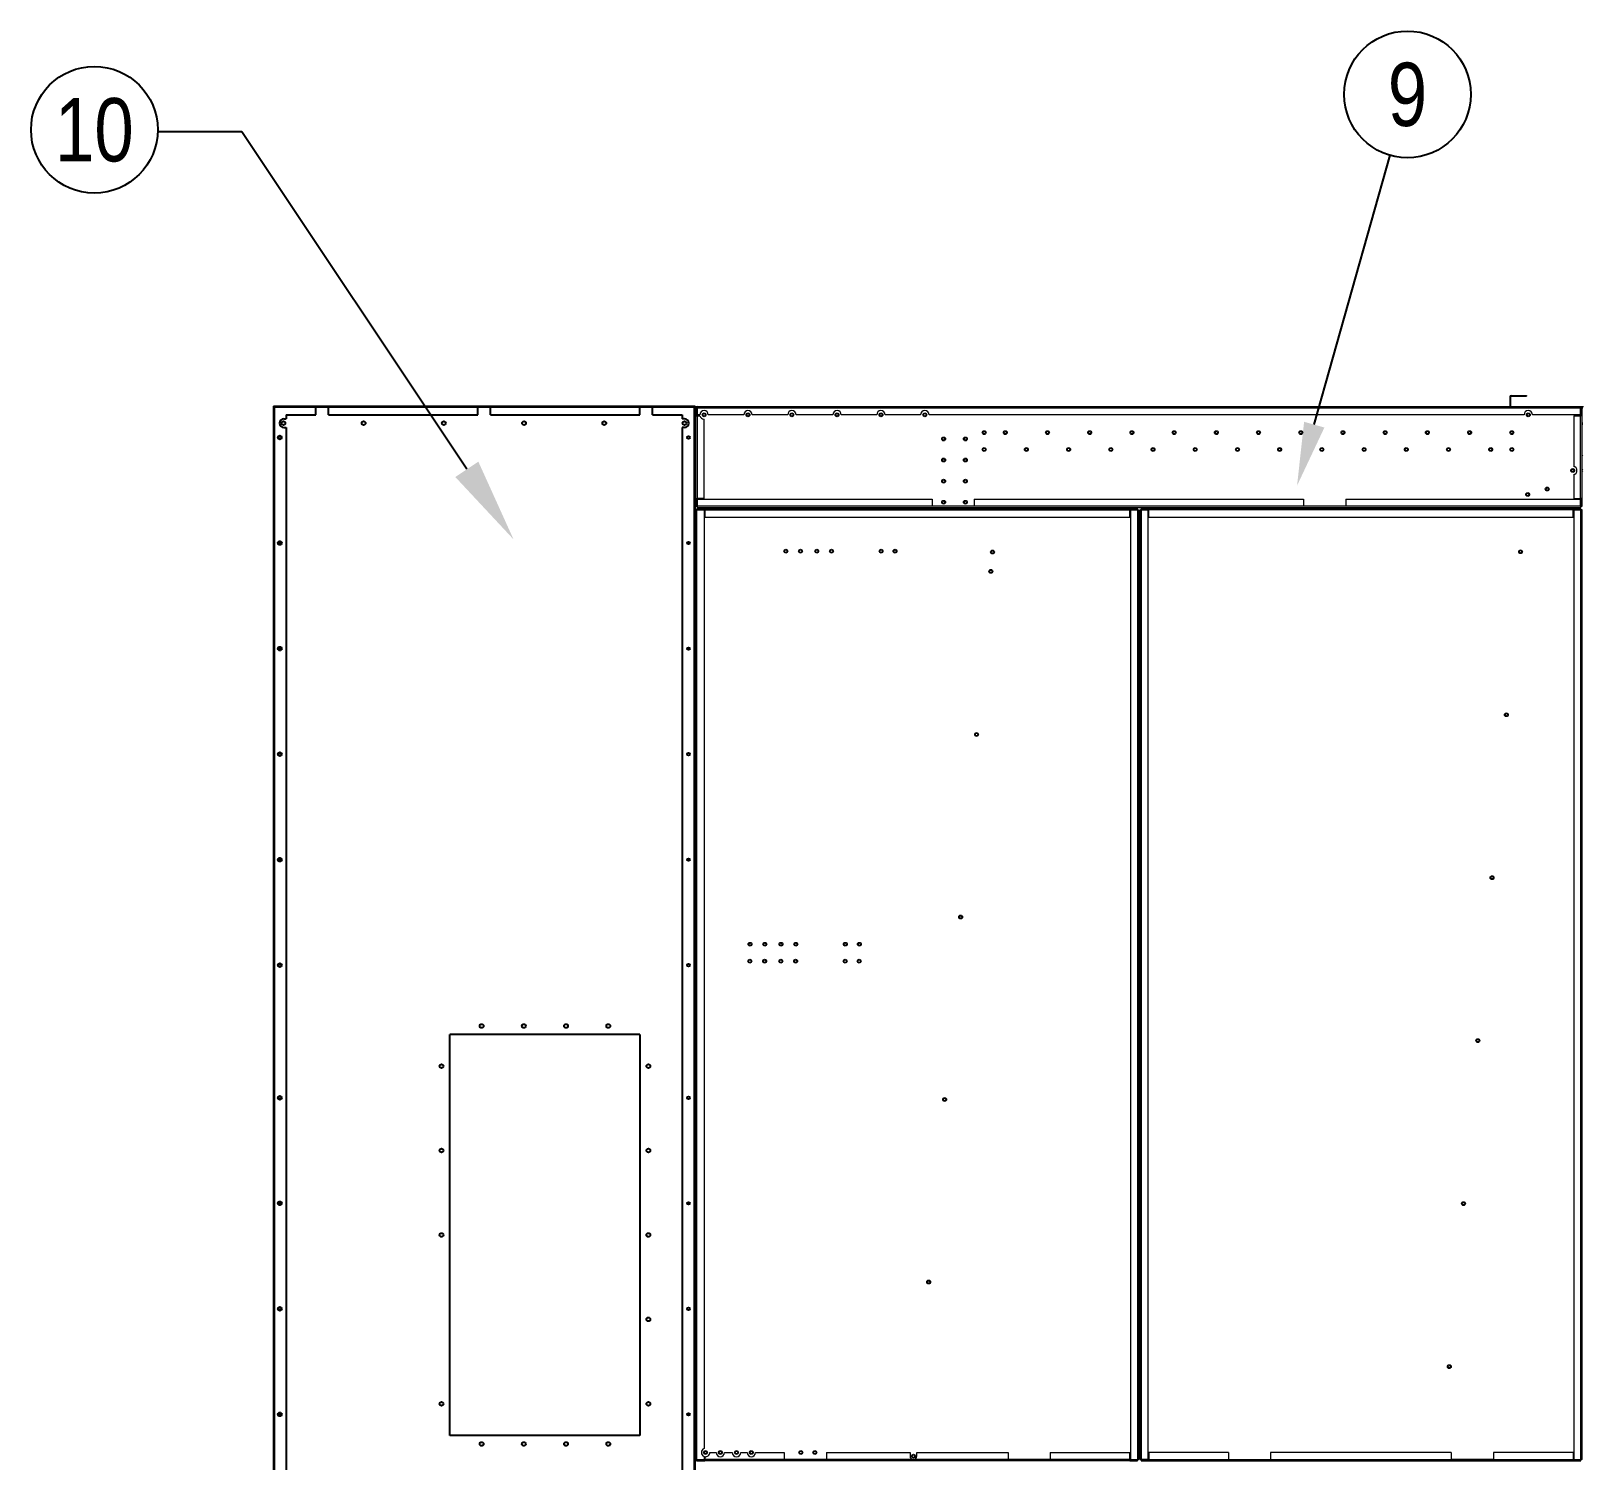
# Model space of a CAD drawing. Header units: millimetres. Extents: x -17070 to 45695, y -291348 to 34705.
# Drawn here: x 25307 to 28983, y 21994 to 25381 of the extents above; entities that cross this region are included whole.
import ezdxf
from ezdxf import colors
from ezdxf.entities.mleader import LeaderData, LeaderLine
from ezdxf.enums import TextEntityAlignment as Align
from ezdxf.math import Vec2, Vec3

# ---------------------------------------------------------------- set-up
doc = ezdxf.new("R2010")
doc.units = ezdxf.units.MM
doc.linetypes.add('HIDDEN', pattern=[0.375, 0.25, -0.125])
for name, color, linetype in [('냉각탑_dim', 1, 'Continuous'), ('냉각탑_text', 3, 'Continuous'), ('숨은선', 5, 'HIDDEN')]:
    doc.layers.add(name, color=color, linetype=linetype)
doc.styles.get("Standard").update_dxf_attribs({"font": 'arial.ttf'})

# ---------------------------------------------------------------- blocks, each defined once
blk = doc.blocks.new('1')
for p, q in [((25881.2, 24492.5), (25881.2, 21554.5)), ((25881.2, 24492.5), (26879.2, 24492.5)), ((26879.2, 24492.5), (26879.2, 21554.5)), ((26749.2, 23004.5), (26299.2, 23004.5)), ((26299.2, 22054.5), (26299.2, 23004.5)), ((26749.2, 23004.5), (26749.2, 22054.5)), ((26749.2, 22054.5), (26299.2, 22054.5))]:
    blk.add_line(p, q)
at = {"color": 0, "lineweight": 20}
for p, q in [((26881.2, 24492.2), (25881.2, 24492.2)), ((25881.2, 21492.2), (25881.2, 24492.2)), ((26881.2, 24492.2), (26881.2, 24488.7))]:
    blk.add_line(p, q, dxfattribs=at)
at = {"color": 5}
for p, q in [((25981.2, 24472.5), (25981.2, 24492.5)), ((25981.2, 24490.9), (26011.2, 24490.9)), ((26011.2, 24472.5), (26011.2, 24492.5)), ((26365.2, 24472.5), (26365.2, 24492.5)), ((26365.2, 24490.9), (26395.2, 24490.9)), ((26395.2, 24472.5), (26395.2, 24492.5)), ((26749.2, 24472.5), (26749.2, 24492.5)), ((26749.2, 24490.9), (26779.2, 24490.9)), ((26779.2, 24472.5), (26779.2, 24492.5)), ((25905.7, 24462.5), (25911.2, 24462.5)), ((25911.2, 24472.5), (25911.2, 24462.5)), ((25911.2, 24472.5), (25981.2, 24472.5)), ((25911.2, 24472.5), (25981.2, 24472.5)), ((26011.2, 24472.5), (26365.2, 24472.5)), ((26395.2, 24472.5), (26749.2, 24472.5)), ((26779.2, 24472.5), (26849.2, 24472.5)), ((26849.2, 24472.5), (26849.2, 24462.5)), ((26854.7, 24462.5), (26849.2, 24462.5)), ((25905.7, 24442.5), (25911.2, 24442.5)), ((25911.2, 24442.5), (25911.2, 21554.5)), ((26849.2, 24442.5), (26849.2, 21554.5)), ((26854.7, 24442.5), (26849.2, 24442.5))]:
    blk.add_line(p, q, dxfattribs=at)
at = {"color": 7, "lineweight": 20, "ltscale": 0.001111}
for p, q in [((26883.2, 24488.7), (26881.2, 24488.7)), ((28849.7, 24518.2), (28849.7, 24516.2)), ((28981.2, 24488.7), (28979.2, 24488.7)), ((26884.7, 24472.2), (26884.7, 24470.2)), ((28981.2, 24453.3), (28983.2, 24453.3)), ((28981.2, 24450.2), (28983.2, 24450.2)), ((26884.7, 24274.2), (26884.7, 24272.2)), ((26881.2, 24255.7), (26883.2, 24255.7)), ((27430.7, 24252.2), (27430.7, 24250.2)), ((27442.2, 24252.2), (27442.2, 24250.2)), ((27445.7, 24250.2), (27445.7, 24252.2)), ((27447.7, 24250.2), (27447.7, 24252.2)), ((27449.2, 24252.2), (27449.2, 24250.2)), ((27545.2, 24252.2), (27545.2, 24250.2)), ((27547.2, 24250.2), (27547.2, 24252.2)), ((27549.2, 24250.2), (27549.2, 24252.2)), ((27598.2, 24252.2), (27598.2, 24250.2)), ((27600.2, 24252.2), (27600.2, 24250.2)), ((27931.2, 24246.2), (27933.2, 24246.2)), ((28826.2, 24252.2), (28826.2, 24250.2)), ((28828.2, 24250.2), (28828.2, 24252.2)), ((28979.2, 24255.7), (28981.2, 24255.7)), ((27931.2, 24219.7), (27933.2, 24219.7)), ((27931.2, 24216.2), (27933.2, 24216.2)), ((27933.2, 24198.2), (27931.2, 24198.2))]:
    blk.add_line(p, q, dxfattribs=at)
at = {"color": 7, "lineweight": 20, "ltscale": 0.010278}
for p, q in [((26881.2, 24488.7), (26881.2, 24470.2)), ((26883.2, 24470.2), (26883.2, 24488.7)), ((28977.7, 24470.2), (28977.7, 24488.7)), ((28979.2, 24488.7), (28979.2, 24470.2)), ((28981.2, 24470.2), (28981.2, 24488.7)), ((26881.2, 24274.2), (26881.2, 24255.7)), ((26883.2, 24255.7), (26883.2, 24274.2)), ((28977.7, 24255.7), (28977.7, 24274.2)), ((28979.2, 24274.2), (28979.2, 24255.7)), ((28981.2, 24255.7), (28981.2, 24274.2)), ((26902.8, 24250.2), (26884.3, 24250.2)), ((26884.3, 24248.6), (26902.8, 24248.6)), ((26884.3, 24247.1), (26902.8, 24247.1)), ((27928.1, 24250.2), (27909.6, 24250.2)), ((27909.6, 24248.6), (27928.1, 24248.6)), ((27909.6, 24247.1), (27928.1, 24247.1)), ((27954.8, 24250.2), (27936.3, 24250.2)), ((27936.3, 24248.6), (27954.8, 24248.6)), ((27936.3, 24247.1), (27954.8, 24247.1)), ((28978.1, 24250.2), (28959.6, 24250.2)), ((28959.6, 24248.6), (28978.1, 24248.6)), ((28959.6, 24247.1), (28978.1, 24247.1)), ((26902.8, 21995.8), (26884.3, 21995.8)), ((26884.3, 21994.2), (26902.8, 21994.2)), ((27928.1, 21995.8), (27909.6, 21995.8)), ((27909.6, 21994.2), (27928.1, 21994.2)), ((27954.8, 21995.8), (27936.3, 21995.8)), ((27936.3, 21994.2), (27954.8, 21994.2)), ((28978.1, 21995.8), (28959.6, 21995.8)), ((28959.6, 21994.2), (28978.1, 21994.2))]:
    blk.add_line(p, q, dxfattribs=at)
at = {"color": 7, "lineweight": 20, "ltscale": 0.000833333}
for p, q in [((26884.7, 24488.7), (26883.2, 24488.7)), ((28977.7, 24488.7), (28979.2, 24488.7)), ((26884.7, 24255.7), (26883.2, 24255.7)), ((26884.3, 24247.1), (26884.3, 24248.6)), ((27928.1, 24247.1), (27928.1, 24248.6)), ((27936.3, 24247.1), (27936.3, 24248.6)), ((28977.7, 24255.7), (28979.2, 24255.7)), ((28978.1, 24247.1), (28978.1, 24248.6)), ((26884.3, 21997.3), (26884.3, 21995.8)), ((28978.1, 21997.3), (28978.1, 21995.8))]:
    blk.add_line(p, q, dxfattribs=at)
at = {"color": 7, "lineweight": 20, "ltscale": 0.001944}
for p, q in [((26884.7, 24488.7), (26884.7, 24492.2)), ((28977.7, 24488.7), (28977.7, 24492.2)), ((26881.2, 24470.2), (26884.7, 24470.2)), ((28981.2, 24470.2), (28977.7, 24470.2)), ((26881.2, 24274.2), (26884.7, 24274.2)), ((28981.2, 24274.2), (28977.7, 24274.2)), ((26884.7, 24255.7), (26884.7, 24252.2)), ((28977.7, 24255.7), (28977.7, 24252.2))]:
    blk.add_line(p, q, dxfattribs=at)
at = {"color": 7, "lineweight": 20}
for p, q in [((26884.7, 24492.2), (28977.7, 24492.2)), ((26884.7, 24488.7), (28977.7, 24488.7)), ((28843.7, 24472.2), (27434.2, 24472.2)), ((26881.2, 21997.3), (26881.2, 24247.1)), ((26884.3, 21997.3), (26884.3, 24247.1)), ((28977.7, 24252.2), (26884.7, 24252.2)), ((26901.2, 24247.1), (26901.2, 22023.5)), ((26902.8, 24250.2), (27909.6, 24250.2)), ((26902.8, 24247.1), (27909.6, 24247.1)), ((26902.8, 24230.2), (27909.6, 24230.2)), ((27911.2, 24247.1), (27911.2, 21997.3)), ((27928.1, 24247.1), (27928.1, 21997.3)), ((27931.2, 24247.1), (27931.2, 21997.3)), ((27933.2, 24247.1), (27933.2, 21997.3)), ((27936.3, 24247.1), (27936.3, 21997.3)), ((27953.2, 21997.3), (27953.2, 24247.1)), ((28959.6, 24250.2), (27954.8, 24250.2)), ((28959.6, 24247.1), (27954.8, 24247.1)), ((27954.8, 24230.2), (28959.6, 24230.2)), ((28961.2, 24247.1), (28961.2, 21997.3)), ((28978.1, 21997.3), (28978.1, 24247.1)), ((28981.2, 21997.3), (28981.2, 24247.1)), ((27909.6, 21994.2), (26902.8, 21994.2)), ((27954.8, 21994.2), (28959.6, 21994.2))]:
    blk.add_line(p, q, dxfattribs=at)
at = {"color": 7, "lineweight": 20, "ltscale": 0.009167}
for p, q in [((26884.7, 24488.7), (26884.7, 24472.2)), ((28977.7, 24472.2), (28977.7, 24488.7)), ((28961.2, 24470.2), (28977.7, 24470.2)), ((26901.2, 24274.2), (26884.7, 24274.2)), ((26884.7, 24272.2), (26884.7, 24255.7)), ((27441.2, 24272.2), (27441.2, 24255.7)), ((27541.2, 24272.2), (27541.2, 24255.7)), ((28321.2, 24272.2), (28321.2, 24255.7)), ((28421.2, 24272.2), (28421.2, 24255.7)), ((28961.2, 24274.2), (28977.7, 24274.2)), ((28977.7, 24255.7), (28977.7, 24272.2))]:
    blk.add_line(p, q, dxfattribs=at)
at = {"color": 7, "lineweight": 20, "ltscale": 0.0125}
for p, q in [((28809.7, 24514.7), (28809.7, 24492.2)), ((28811.7, 24514.7), (28811.7, 24492.2))]:
    blk.add_line(p, q, dxfattribs=at)
at = {"color": 7, "lineweight": 20, "ltscale": 0.020278}
for p, q in [((28813.2, 24518.2), (28849.7, 24518.2)), ((28813.2, 24516.2), (28849.7, 24516.2))]:
    blk.add_line(p, q, dxfattribs=at)
at = {"color": 7, "lineweight": 20, "ltscale": 0.003944}
blk.add_line((28977.7, 24492.2), (28984.8, 24492.2), dxfattribs=at)
at = {"color": 7, "lineweight": 20, "ltscale": 0.003056}
blk.add_line((28977.7, 24489.1), (28983.2, 24489.1), dxfattribs=at)
at = {"color": 7, "lineweight": 20, "ltscale": 0.108889}
for p, q in [((26881.2, 24470.2), (26881.2, 24274.2)), ((26884.7, 24470.2), (26884.7, 24274.2)), ((28977.7, 24274.2), (28977.7, 24470.2)), ((28981.2, 24274.2), (28981.2, 24470.2))]:
    blk.add_line(p, q, dxfattribs=at)
at = {"color": 7, "lineweight": 20, "ltscale": 0.003611}
blk.add_line((26891.2, 24472.2), (26884.7, 24472.2), dxfattribs=at)
at = {"color": 7, "lineweight": 20, "ltscale": 0.003723}
blk.add_line((26884.7, 24470.2), (26891.4, 24470.2), dxfattribs=at)
at = {"color": 7, "lineweight": 20, "ltscale": 0.104444}
blk.add_line((26901.2, 24274.2), (26901.2, 24462.2), dxfattribs=at)
at = {"color": 7, "lineweight": 20, "ltscale": 0.046667}
for p, q in [((26995.2, 24472.2), (26911.2, 24472.2)), ((27099.2, 24472.2), (27015.2, 24472.2)), ((27310.2, 24472.2), (27226.2, 24472.2)), ((27414.2, 24472.2), (27330.2, 24472.2))]:
    blk.add_line(p, q, dxfattribs=at)
at = {"color": 7, "lineweight": 20, "ltscale": 0.048333}
blk.add_line((27206.2, 24472.2), (27119.2, 24472.2), dxfattribs=at)
at = {"color": 7, "lineweight": 20, "ltscale": 0.063333}
blk.add_line((28977.7, 24472.2), (28863.7, 24472.2), dxfattribs=at)
at = {"color": 7, "lineweight": 20, "ltscale": 0.066606}
blk.add_line((28961.2, 24470.2), (28961.2, 24350.3), dxfattribs=at)
at = {"color": 7, "lineweight": 20, "ltscale": 0.001843}
blk.add_line((28012.2, 24428.5), (28012.2, 24431.8), dxfattribs=at)
at = {"color": 7, "lineweight": 20, "ltscale": 0.001373}
for p, q in [((28981.2, 24375.3), (28983.2, 24376.7)), ((28983.2, 24343.5), (28981.2, 24342)), ((28983.2, 24339.6), (28981.2, 24338.2))]:
    blk.add_line(p, q, dxfattribs=at)
at = {"color": 7, "lineweight": 20, "ltscale": 0.00282}
for p, q in [((28960, 24343.3), (28955.9, 24340.3)), ((28899.4, 24299.2), (28895.3, 24296.3))]:
    blk.add_line(p, q, dxfattribs=at)
at = {"color": 7, "lineweight": 20, "ltscale": 0.03146}
blk.add_line((28961.2, 24330.8), (28961.2, 24274.2), dxfattribs=at)
at = {"color": 7, "lineweight": 20, "ltscale": 0.309167}
for p, q in [((26884.7, 24272.2), (27441.2, 24272.2)), ((28421.2, 24272.2), (28977.7, 24272.2)), ((27441.2, 24255.7), (26884.7, 24255.7)), ((28977.7, 24255.7), (28421.2, 24255.7))]:
    blk.add_line(p, q, dxfattribs=at)
at = {"color": 7, "lineweight": 20, "ltscale": 0.433333}
for p, q in [((27541.2, 24272.2), (28321.2, 24272.2)), ((28321.2, 24255.7), (27541.2, 24255.7))]:
    blk.add_line(p, q, dxfattribs=at)
at = {"color": 7, "lineweight": 20, "ltscale": 0.001722}
for p, q in [((26884.3, 24247.1), (26881.2, 24247.1)), ((26902.8, 24247.1), (26902.8, 24250.2)), ((27909.6, 24247.1), (27909.6, 24250.2)), ((27928.1, 24247.1), (27931.2, 24247.1)), ((27933.2, 24247.1), (27936.3, 24247.1)), ((27954.8, 24250.2), (27954.8, 24247.1)), ((28959.6, 24250.2), (28959.6, 24247.1)), ((28981.2, 24247.1), (28978.1, 24247.1)), ((26884.3, 21997.3), (26881.2, 21997.3)), ((26902.8, 21997.3), (26902.8, 21994.2)), ((27909.6, 21997.3), (27909.6, 21994.2)), ((27928.1, 21997.3), (27931.2, 21997.3)), ((27933.2, 21997.3), (27936.3, 21997.3)), ((27954.8, 21994.2), (27954.8, 21997.3)), ((28959.6, 21994.2), (28959.6, 21997.3)), ((28981.2, 21997.3), (28978.1, 21997.3))]:
    blk.add_line(p, q, dxfattribs=at)
at = {"color": 7, "lineweight": 20, "ltscale": 0.000888889}
for p, q in [((26884.3, 24250.2), (26884.3, 24248.6)), ((27928.1, 24248.6), (27928.1, 24250.2)), ((27936.3, 24250.2), (27936.3, 24248.6)), ((28978.1, 24248.6), (28978.1, 24250.2)), ((26884.3, 21995.8), (26884.3, 21994.2)), ((26902.8, 21997.3), (26901.2, 21997.3)), ((27928.1, 21994.2), (27928.1, 21995.8)), ((27936.3, 21995.8), (27936.3, 21994.2)), ((28961.2, 21997.3), (28959.6, 21997.3)), ((28978.1, 21994.2), (28978.1, 21995.8))]:
    blk.add_line(p, q, dxfattribs=at)
at = {"color": 7, "lineweight": 20, "ltscale": 0.009389}
for p, q in [((26901.2, 24247.1), (26884.3, 24247.1)), ((26902.8, 24247.1), (26902.8, 24230.2)), ((27909.6, 24230.2), (27909.6, 24247.1)), ((27928.1, 24247.1), (27911.2, 24247.1)), ((27953.2, 24247.1), (27936.3, 24247.1)), ((27954.8, 24230.2), (27954.8, 24247.1)), ((28959.6, 24230.2), (28959.6, 24247.1)), ((28961.2, 24247.1), (28978.1, 24247.1)), ((26884.3, 21997.3), (26901.2, 21997.3)), ((27091.2, 22014.2), (27091.2, 21997.3)), ((27191.2, 22014.2), (27191.2, 21997.3)), ((27621.2, 22014.2), (27621.2, 21997.3)), ((27721.2, 22014.2), (27721.2, 21997.3)), ((27909.6, 21997.3), (27909.6, 22014.2)), ((27911.2, 21997.3), (27928.1, 21997.3)), ((27953.2, 21997.3), (27936.3, 21997.3)), ((27954.8, 22014.2), (27954.8, 21997.3)), ((28143.2, 22014.2), (28143.2, 21997.3)), ((28243.2, 22014.2), (28243.2, 21997.3)), ((28671.2, 22014.2), (28671.2, 21997.3)), ((28771.2, 22014.2), (28771.2, 21997.3)), ((28959.6, 22014.2), (28959.6, 21997.3)), ((28961.2, 21997.3), (28978.1, 21997.3))]:
    blk.add_line(p, q, dxfattribs=at)
at = {"color": 7, "lineweight": 20, "ltscale": 0.055556}
for p, q in [((27541.2, 24255.7), (27441.2, 24255.7)), ((27541.2, 24255.7), (27441.2, 24255.7)), ((28421.2, 24255.7), (28321.2, 24255.7)), ((28421.2, 24255.7), (28321.2, 24255.7)), ((27191.2, 21997.3), (27091.2, 21997.3)), ((27191.2, 21997.3), (27091.2, 21997.3)), ((27721.2, 21997.3), (27621.2, 21997.3)), ((28143.2, 21997.3), (28243.2, 21997.3)), ((28671.2, 21997.3), (28771.2, 21997.3)), ((28771.2, 21997.3), (28671.2, 21997.3))]:
    blk.add_line(p, q, dxfattribs=at)
at = {"color": 7, "lineweight": 20, "ltscale": 0.00115}
for p, q in [((27581, 24252.2), (27580.5, 24250.2)), ((27583.1, 24252.2), (27582.5, 24250.2))]:
    blk.add_line(p, q, dxfattribs=at)
at = {"color": 7, "lineweight": 20, "ltscale": 0.004182}
blk.add_line((26901.2, 22004.8), (26901.2, 21997.3), dxfattribs=at)
at = {"color": 7, "lineweight": 20, "ltscale": 0.000339664}
blk.add_line((26902.1, 22015.7), (26902.7, 22015.7), dxfattribs=at)
at = {"color": 7, "lineweight": 20, "ltscale": 0.002082}
blk.add_line((26902.7, 22011.9), (26902.7, 22015.7), dxfattribs=at)
at = {"color": 7, "lineweight": 20, "ltscale": 0.003933}
blk.add_line((26902.8, 22004.4), (26902.8, 21997.3), dxfattribs=at)
at = {"color": 7, "lineweight": 20, "ltscale": 0.104667}
for p, q in [((27091.2, 21997.3), (26902.8, 21997.3)), ((27721.2, 22014.2), (27909.6, 22014.2)), ((27909.6, 21997.3), (27721.2, 21997.3)), ((28143.2, 22014.2), (27954.8, 22014.2)), ((27954.8, 21997.3), (28143.2, 21997.3)), ((28959.6, 22014.2), (28771.2, 22014.2)), ((28771.2, 21997.3), (28959.6, 21997.3))]:
    blk.add_line(p, q, dxfattribs=at)
at = {"color": 7, "lineweight": 20, "ltscale": 0.008333}
for p, q in [((26914.7, 22014.2), (26929.7, 22014.2)), ((26988.1, 22014.2), (27003.1, 22014.2))]:
    blk.add_line(p, q, dxfattribs=at)
at = {"color": 7, "lineweight": 20, "ltscale": 0.010222}
blk.add_line((26949.7, 22014.2), (26968.1, 22014.2), dxfattribs=at)
at = {"color": 7, "lineweight": 20, "ltscale": 0.037841}
blk.add_line((27023.1, 22014.2), (27091.2, 22014.2), dxfattribs=at)
at = {"color": 7, "lineweight": 20, "ltscale": 0.109965}
blk.add_line((27191.2, 22014.2), (27389.1, 22014.2), dxfattribs=at)
at = {"color": 7, "lineweight": 20, "ltscale": 0.238889}
blk.add_line((27621.2, 21997.3), (27191.2, 21997.3), dxfattribs=at)
at = {"color": 7, "lineweight": 20, "ltscale": 0.004802}
for p, q in [((27389.1, 22014.2), (27389.1, 22005.5)), ((27405.1, 22005.5), (27405.1, 22014.2))]:
    blk.add_line(p, q, dxfattribs=at)
at = {"color": 7, "lineweight": 20, "ltscale": 0.120035}
blk.add_line((27405.1, 22014.2), (27621.2, 22014.2), dxfattribs=at)
at = {"color": 7, "lineweight": 20, "ltscale": 0.237778}
for p, q in [((28671.2, 22014.2), (28243.2, 22014.2)), ((28243.2, 21997.3), (28671.2, 21997.3))]:
    blk.add_line(p, q, dxfattribs=at)
for centre, radius in [((25904.7, 24452.5), 4.5), ((26094.7, 24452.5), 4.5), ((26284.7, 24452.5), 4.5), ((26474.7, 24452.5), 4.5), ((26664.7, 24452.5), 4.5), ((26854.7, 24452.5), 4.5), ((25896.2, 24418.5), 4.5), ((25896.2, 24418.5), 3), ((26864.2, 24418.5), 3), ((25896.2, 24168.5), 4.5), ((25896.2, 24168.5), 3), ((26864.2, 24168.5), 3), ((25896.2, 23918.5), 4.5), ((25896.2, 23918.5), 3), ((26864.2, 23918.5), 3), ((25896.2, 23668.5), 4.5), ((25896.2, 23668.5), 3), ((26864.2, 23668.5), 3), ((25896.2, 23418.5), 4.5), ((25896.2, 23418.5), 3), ((26864.2, 23418.5), 3), ((25896.2, 23168.5), 4.5), ((25896.2, 23168.5), 3), ((26864.2, 23168.5), 3), ((26374.2, 23024.5), 4.5), ((26474.2, 23024.5), 4.5), ((26574.2, 23024.5), 4.5), ((26674.2, 23024.5), 4.5), ((26279.2, 22929.5), 4.5), ((26769.2, 22929.5), 4.5), ((25896.2, 22854.5), 4.5), ((25896.2, 22854.5), 3), ((26864.2, 22854.5), 3), ((26279.2, 22729.5), 4.5), ((26769.2, 22729.5), 4.5), ((25896.2, 22604.5), 4.5), ((25896.2, 22604.5), 3), ((26864.2, 22604.5), 3), ((26279.2, 22529.5), 4.5), ((26769.2, 22529.5), 4.5), ((25896.2, 22354.5), 4.5), ((25896.2, 22354.5), 3), ((26864.2, 22354.5), 3), ((26769.2, 22329.5), 4.5), ((26279.2, 22129.5), 4.5), ((26769.2, 22129.5), 4.5), ((25896.2, 22104.5), 4.5), ((25896.2, 22104.5), 3), ((26864.2, 22104.5), 3), ((26374.2, 22034.5), 4.5), ((26474.2, 22034.5), 4.5), ((26574.2, 22034.5), 4.5), ((26674.2, 22034.5), 4.5)]:
    blk.add_circle(centre, radius)
at = {"color": 7, "lineweight": 20}
for centre, radius in [((26901.2, 24472.2), 4.5), ((26901.2, 24472.2), 3), ((27005.2, 24472.2), 4.5), ((27005.2, 24472.2), 3), ((27109.2, 24472.2), 4.5), ((27109.2, 24472.2), 3), ((27216.2, 24472.2), 4.5), ((27216.2, 24472.2), 3), ((27320.2, 24472.2), 4.5), ((27320.2, 24472.2), 3), ((27424.2, 24472.2), 4.5), ((27424.2, 24472.2), 3), ((28853.7, 24472.2), 4.5), ((28853.7, 24472.2), 3), ((27468.7, 24415.2), 4.5), ((27468.7, 24415.2), 3), ((27520.2, 24415.2), 4.5), ((27520.2, 24415.2), 3), ((27564.7, 24430.2), 4.5), ((27564.7, 24430.2), 3), ((27614.7, 24430.2), 4.5), ((27614.7, 24430.2), 3), ((27714.7, 24430.2), 4.5), ((27714.7, 24430.2), 3), ((27814.7, 24430.2), 4.5), ((27814.7, 24430.2), 3), ((27914.7, 24430.2), 4.5), ((27914.7, 24430.2), 3), ((28014.7, 24430.2), 4.5), ((28014.7, 24430.2), 3), ((28114.7, 24430.2), 4.5), ((28114.7, 24430.2), 3), ((28214.7, 24430.2), 4.5), ((28214.7, 24430.2), 3), ((28314.7, 24430.2), 4.5), ((28314.7, 24430.2), 3), ((28414.7, 24430.2), 4.5), ((28414.7, 24430.2), 3), ((28514.7, 24430.2), 4.5), ((28514.7, 24430.2), 3), ((28614.7, 24430.2), 4.5), ((28614.7, 24430.2), 3), ((28714.7, 24430.2), 4.5), ((28714.7, 24430.2), 3), ((28814.7, 24430.2), 4.5), ((28814.7, 24430.2), 3), ((27564.7, 24390.2), 4.5), ((27564.7, 24390.2), 3), ((27664.7, 24390.2), 4.5), ((27664.7, 24390.2), 3), ((27764.7, 24390.2), 4.5), ((27764.7, 24390.2), 3), ((27864.7, 24390.2), 4.5), ((27864.7, 24390.2), 3), ((27964.7, 24390.2), 4.5), ((27964.7, 24390.2), 3), ((28064.7, 24390.2), 4.5), ((28064.7, 24390.2), 3), ((28164.7, 24390.2), 4.5), ((28164.7, 24390.2), 3), ((28264.7, 24390.2), 4.5), ((28264.7, 24390.2), 3), ((28364.7, 24390.2), 4.5), ((28364.7, 24390.2), 3), ((28464.7, 24390.2), 4.5), ((28464.7, 24390.2), 3), ((28564.7, 24390.2), 4.5), ((28564.7, 24390.2), 3), ((28664.7, 24390.2), 4.5), ((28664.7, 24390.2), 3), ((28764.7, 24390.2), 4.5), ((28764.7, 24390.2), 3), ((28814.7, 24390.2), 4.5), ((28814.7, 24390.2), 3), ((27468.7, 24365.2), 4.5), ((27468.7, 24365.2), 3), ((27520.2, 24365.2), 4.5), ((27520.2, 24365.2), 3), ((28958.9, 24340.5), 4.5), ((28958.9, 24340.5), 3), ((27468.7, 24315.2), 4.5), ((27468.7, 24315.2), 3), ((27520.2, 24315.2), 4.5), ((27520.2, 24315.2), 3), ((28898.3, 24296.5), 4.5), ((27468.7, 24265.2), 4.5), ((27468.7, 24265.2), 3), ((27520.2, 24265.2), 4.5), ((27520.2, 24265.2), 3), ((28852.3, 24283.6), 4.5), ((28852.3, 24283.6), 3), ((28898.3, 24296.5), 3), ((27094.7, 24149.2), 4.5), ((27094.7, 24149.2), 3), ((27129.7, 24149.2), 4.5), ((27129.7, 24149.2), 3), ((27168.1, 24149.2), 4.5), ((27168.1, 24149.2), 3), ((27203.1, 24149.2), 4.5), ((27203.1, 24149.2), 3), ((27320.5, 24149.2), 4.5), ((27320.5, 24149.2), 3), ((27353.5, 24149.2), 4.5), ((27353.5, 24149.2), 3), ((27584.5, 24147.3), 4.5), ((27584.5, 24147.3), 3), ((28835.4, 24147.9), 4.5), ((28835.4, 24147.9), 3), ((27580.5, 24101.5), 4.5), ((27580.5, 24101.5), 3), ((28801.7, 23761.8), 4.5), ((28801.7, 23761.8), 3), ((27546.7, 23715), 4.5), ((27546.7, 23715), 3), ((28767.9, 23375.8), 4.5), ((28767.9, 23375.8), 3), ((27508.9, 23282.6), 4.5), ((27508.9, 23282.6), 3), ((27010, 23218.2), 4.5), ((27010, 23218.2), 3), ((27045, 23218.2), 4.5), ((27045, 23218.2), 3), ((27083.4, 23218.2), 4.5), ((27083.4, 23218.2), 3), ((27118.4, 23218.2), 4.5), ((27118.4, 23218.2), 3), ((27235.8, 23218.2), 4.5), ((27235.8, 23218.2), 3), ((27269, 23218.2), 4.5), ((27269, 23218.2), 3), ((27009.7, 23178.2), 4.5), ((27009.7, 23178.2), 3), ((27044.7, 23178.2), 4.5), ((27044.7, 23178.2), 3), ((27083.1, 23178.2), 4.5), ((27083.1, 23178.2), 3), ((27118.1, 23178.2), 4.5), ((27118.1, 23178.2), 3), ((27235.5, 23178.2), 4.5), ((27235.5, 23178.2), 3), ((27268.5, 23178.2), 4.5), ((27268.5, 23178.2), 3), ((28734.1, 22989.8), 4.5), ((28734.1, 22989.8), 3), ((27471, 22850.3), 4.5), ((27471, 22850.3), 3), ((28700.3, 22603.8), 4.5), ((28700.3, 22603.8), 3), ((27433.2, 22418), 4.5), ((27433.2, 22418), 3), ((28666.6, 22217.7), 4.5), ((28666.6, 22217.7), 3), ((26904.7, 22014.2), 4.5), ((26904.7, 22014.2), 3), ((26939.7, 22014.2), 4.5), ((26939.7, 22014.2), 3), ((26978.1, 22014.2), 4.5), ((26978.1, 22014.2), 3), ((27013.1, 22014.2), 4.5), ((27013.1, 22014.2), 3), ((27130.5, 22014.2), 4.5), ((27130.5, 22014.2), 3), ((27163.7, 22014.2), 4.5), ((27163.7, 22014.2), 3), ((27397.1, 22005.5), 4.5), ((27397.1, 22005.5), 3)]:
    blk.add_circle(centre, radius, dxfattribs=at)
for centre, radius, start, end in [((26884.8, 24488.6), 3.6, 91.5918, 178.4088), ((26884.8, 24488.6), 1.6, 93.5833, 176.4167), ((26884.8, 24488.6), 3.6, 90, 90.2418), ((27440.6, 24488.6), 3.6, 89.7582, 90), ((27449.7, 24488.7), 3.5, 90, 90.2449), ((28813.2, 24514.7), 3.5, 90, 180), ((28813.2, 24514.7), 1.5, 90, 180), ((26901.2, 24472.2), 10, 360, 180), ((26901.2, 24472.2), 10, 191.5372, 270), ((27005.2, 24472.2), 10, 360, 180), ((27109.2, 24472.2), 10, 360, 180), ((27216.2, 24472.2), 10, 360, 180), ((27320.2, 24472.2), 10, 360, 180), ((27424.2, 24472.2), 10, 360, 180), ((28853.7, 24472.2), 10, 360, 180), ((28958.9, 24340.5), 10, 283.0714, 76.9286), ((26904.7, 22014.2), 10, 110.4057, 249.5943), ((26884.7, 21997.7), 3.5, 175, 263.6565), ((26884.7, 21997.7), 1.5, 195.4662, 255.061), ((26904.7, 22014.2), 10, 259.1251, 360), ((26939.7, 22014.2), 10, 180, 360), ((26978.1, 22014.2), 10, 180, 360), ((27013.1, 22014.2), 10, 180, 360), ((27397.1, 22005.5), 8, 180, 360)]:
    blk.add_arc(centre, radius, start, end, dxfattribs=at)
at = {"color": 5}
for centre, start, end in [((25905.7, 24452.5), 90, 270), ((26854.7, 24452.5), 270, 90)]:
    blk.add_arc(centre, 10, start, end, dxfattribs=at)
at = {"layer": '냉각탑_dim', "lineweight": -3}
blk.add_solid([(28370.7, 24442.2), (28305.9, 24304.6), (28322.6, 24455.8)], dxfattribs=at)
at = {"layer": '숨은선', "ltscale": 4}
for p, q in [((25882.8, 24490.9), (25882.8, 21556.1)), ((25882.8, 24490.9), (25981.2, 24490.9)), ((25911.2, 24490.9), (26365.2, 24490.9)), ((26395.2, 24490.9), (26749.2, 24490.9)), ((26779.2, 24490.9), (26879.2, 24490.9)), ((26877.6, 24490.9), (26877.6, 21556.1))]:
    blk.add_line(p, q, dxfattribs=at)

msp = doc.modelspace()

# ---------------------------------------------------------------- linework, layer by layer
at = {"layer": '냉각탑_dim', "linetype": 'ByBlock', "lineweight": -3}
msp.add_lwpolyline([(28346.7, 24449), (28526.7, 25087)], dxfattribs=at)
for centre in [(28567.5, 25231.4), (25456.8, 25147.6)]:
    msp.add_circle(centre, 150, dxfattribs=at)

# ---------------------------------------------------------------- block references
msp.add_blockref('1', (0, 0))

# ---------------------------------------------------------------- texts
at = {"layer": '냉각탑_text', "width": 0.8}
for s, p in [('9', (28567.5, 25231.4)), ('10', (25456.8, 25147.6))]:
    msp.add_text(s, height=150, dxfattribs=at).set_placement(p, align=Align.MIDDLE_CENTER)

# ---------------------------------------------------------------- leaders
at = {"layer": '냉각탑_dim', "lineweight": -3}
ml = msp.add_multileader_mtext('Standard', dxfattribs=at)
ml.set_content('')
ml.set_leader_properties(color=256)
ml.build(insert=Vec2(0, 0))
ml.multileader.update_dxf_attribs({"text_right_attachment_type": 6, "dogleg_length": 5, "arrow_head_size": 199.5, "scale": 30})
ctx = ml.context
ctx.base_point, ctx.scale, ctx.char_height, ctx.arrow_head_size, ctx.landing_gap_size, ctx.plane_origin = Vec3(25606.7, 25142.9), 30, 7.18, 199.5, 3.59, Vec3(26198.7, 24801.1)
ctx.right_attachment, ctx.text_align_type = 6, 2
notes = []
notes.append((ctx, [(0, (1, 1, 0), (25806.2, 25142.9), (-1, 0), 199.5, [(0, [(26449.8, 24177.2)], 0, [])])]))
ctx.mtext, ml.multileader.dxf.content_type = None, 0
for ctx, leaders in notes:
    for number, flags, end, landing, length, lines in leaders:
        leader = LeaderData()
        leader.index, (leader.has_last_leader_line, leader.has_dogleg_vector, leader.attachment_direction) = number, flags
        leader.last_leader_point, leader.dogleg_vector, leader.dogleg_length = Vec3(end), Vec3(landing), length
        for number, points, colour, breaks in lines:
            line = LeaderLine()
            line.index, line.vertices, line.color, line.breaks = number, Vec3.list(points), colors.encode_raw_color(colour), breaks
            leader.lines.append(line)
        ctx.leaders.append(leader)

doc.saveas('drawing.dxf')
